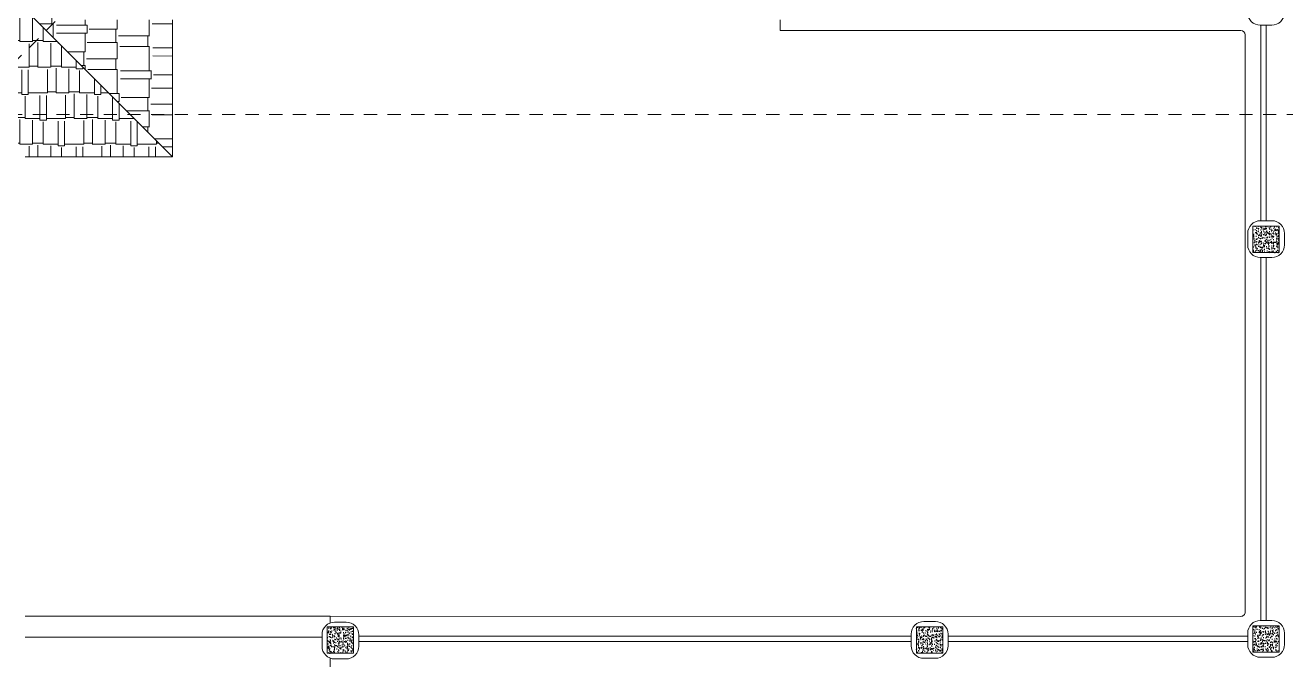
# Model space of a CAD drawing. Header units: metres. Extents: x 14 to 2416, y -346 to 476.
# Drawn here: x 132.48 to 144.46, y -78.15 to -72.12 of the extents above; entities that cross this region are included whole.
import ezdxf

# ---------------------------------------------------------------- set-up
doc = ezdxf.new("R2010")
doc.units = ezdxf.units.M
for name, pattern in [('0', [0]), ('CONTINUA', [0]), ('HIDDEN2', [0.1875, 0.125, -0.0625])]:
    doc.linetypes.add(name, pattern=pattern)
doc.layers.get('0').update_dxf_attribs({"linetype": '0', "lineweight": 20})
for name, color, linetype, lineweight in [('A-ANNO-TEXT', 20, 'Continuous', 13), ('A-WALL', 250, 'Continuous', 20), ('baños', 251, 'Continuous', 0), ('Columnas', 7, 'Continuous', 18), ('muros bajitos', 252, 'Continuous', 5), ('piso', 253, 'Continuous', 0)]:
    doc.layers.add(name, color=color, linetype=linetype, lineweight=lineweight)
doc.layers.add('HATCH', color=8, linetype='Continuous')
doc.layers.add('Techos 1', color=7, linetype='HIDDEN2', lineweight=9, true_color=0x42391a)
doc.layers.add('Techos 2do', color=7, linetype='CONTINUA', lineweight=5, true_color=0x42391a)
doc.styles.get("Standard").update_dxf_attribs({"font": 'arial.ttf', "height": 0.1875})
pattern_1 = [(50, (114.33107, 55.238796), (0.058299094, -0.005100507), [0.006096, -0.067056]), (355, (114.33107, 55.238796), (-0.011277895, 0.06113819), [0.0048768, -0.053644987]), (100.451445, (114.33593, 55.23837), (0.0470212, 0.05603768), [0.005180803, -0.056988878]), (46.1842, (114.33107, 55.25505), (0.086745293, -0.013453545), [0.009144, -0.100584]), (96.63556, (114.3383, 55.25393), (0.07596932, 0.07917636), [0.00777121, -0.085483395]), (351.18415, (114.33107, 55.25505), (0.07596932, 0.07917636), [0.00731519, -0.080467114]), (21, (114.3392, 55.25099), (0.048516605, -0.032724863), [0.006096, -0.067056]), (326, (114.3392, 55.25099), (0.01977665, 0.05894015), [0.0048768, -0.0536448]), (71.451445, (114.34324, 55.24826), (0.068293254, 0.026215286), [0.005180803, -0.05698878]), (37.5, (114.331071, 55.238796), (0.000988353, 0.0270576124), [0, -0.05299456, 0, -0.0544576, 0, -0.053848]), (7.5, (114.33107, 55.238796), (0.021382292, 0.032057784), [0, -0.03104896, 0, -0.05177536, 0, -0.0205232]), (327.5, (114.312946, 55.238796), (0.0433889905, -0.001833198), [0, -0.02032, 0, -0.0633984, 0, -0.0841248]), (317.5, (114.304818, 55.238796), (0.047401338, 0.008136477), [0, -0.026416, 0, -0.04210304, 0, -0.0597408])]

# ---------------------------------------------------------------- blocks, each defined once
blk = doc.blocks.new('A$C89702949')
at = {"layer": 'HATCH'}
h = blk.add_hatch(dxfattribs=at)
h.set_pattern_fill('AR-CONC', color=256, scale=0.00032)
h.set_pattern_definition(pattern_1)
h.paths.add_polyline_path([(11.075, 11.779), (11.325, 11.779), (11.325, 12.029), (11.075, 12.029)])
h = blk.add_hatch(dxfattribs=at)
h.set_pattern_fill('AR-CONC', color=256, scale=0.00032)
h.set_pattern_definition(pattern_1)
h.paths.add_polyline_path([(2.272, 7.97), (2.522, 7.97), (2.522, 8.22), (2.272, 8.22)])
h = blk.add_hatch(dxfattribs=at)
h.set_pattern_fill('AR-CONC', color=256, scale=0.00032)
h.set_pattern_definition(pattern_1)
h.paths.add_polyline_path([(7.875, 7.97), (8.125, 7.97), (8.125, 8.22), (7.875, 8.22)])
h = blk.add_hatch(dxfattribs=at)
h.set_pattern_fill('AR-CONC', color=256, scale=0.00032)
h.set_pattern_definition(pattern_1)
h.paths.add_polyline_path([(11.075, 7.979), (11.325, 7.979), (11.325, 8.229), (11.075, 8.229)])
at = {"layer": 'Columnas'}
for points in [[(11.075, 11.779), (11.325, 11.779), (11.325, 12.029), (11.075, 12.029)], [(2.272, 7.97), (2.522, 7.97), (2.522, 8.22), (2.272, 8.22)], [(7.875, 7.97), (8.125, 7.97), (8.125, 8.22), (7.875, 8.22)], [(11.075, 7.979), (11.325, 7.979), (11.325, 8.229), (11.075, 8.229)]]:
    blk.add_lwpolyline(points, close=True, dxfattribs=at)
blk = doc.blocks.new('PL BASE 2N NASAS 09')
at = {"layer": 'A-WALL'}
for points in [[(169.792, -11.262), (169.902, -11.262, 0.414214), (170.022, -11.142), (170.022, -11.032, 0.414214), (169.902, -10.912), (169.792, -10.912, 0.414214), (169.672, -11.032), (169.672, -11.142, 0.414214)], [(169.793, -13.471), (169.903, -13.471, 0.414214), (170.023, -13.351), (170.023, -13.241, 0.414214), (169.903, -13.121), (169.793, -13.121, 0.414214), (169.673, -13.241), (169.673, -13.351, 0.414214)], [(160.99, -17.287), (161.1, -17.287, 0.414214), (161.22, -17.167), (161.22, -17.057, 0.414214), (161.1, -16.937), (160.99, -16.937, 0.414214), (160.87, -17.057), (160.87, -17.167, 0.414214)], [(166.593, -17.281), (166.703, -17.281, 0.414214), (166.823, -17.161), (166.823, -17.051, 0.414214), (166.703, -16.931), (166.593, -16.931, 0.414214), (166.473, -17.051), (166.473, -17.161, 0.414214)], [(169.793, -17.271), (169.903, -17.271, 0.414214), (170.023, -17.151), (170.023, -17.041, 0.414214), (169.903, -16.921), (169.793, -16.921, 0.414214), (169.673, -17.041), (169.673, -17.151, 0.414214)]]:
    blk.add_lwpolyline(points, format="xyb", close=True, dxfattribs=at)
at = {"layer": 'muros bajitos'}
for p, q in [((169.799, -11.262), (169.799, -13.121)), ((169.849, -11.262), (169.849, -13.121)), ((169.799, -13.471), (169.799, -16.921)), ((169.849, -13.471), (169.849, -16.921)), ((160.948, -16.88), (158.048, -16.88)), ((160.87, -17.08), (158.048, -17.08)), ((166.473, -17.071), (161.22, -17.071)), ((166.473, -17.071), (161.22, -17.071)), ((166.473, -17.121), (161.22, -17.121)), ((166.473, -17.121), (161.22, -17.121)), ((169.673, -17.071), (166.823, -17.071)), ((169.673, -17.121), (166.823, -17.121))]:
    blk.add_line(p, q, dxfattribs=at)
at = {"layer": 'piso'}
for p, q in [((165.228, -11.212), (165.228, -11.312)), ((165.228, -11.312), (169.609, -11.312)), ((169.649, -11.352), (169.649, -16.842)), ((169.609, -16.882), (160.948, -16.88)), ((160.948, -16.944), (160.948, -16.88)), ((169.673, -17.122), (166.823, -17.122)), ((160.948, -19.201), (160.948, -17.279))]:
    blk.add_line(p, q, dxfattribs=at)
for centre, start, end in [((169.609, -11.352), 0, 90), ((169.609, -16.842), 269.9919, 0)]:
    blk.add_arc(centre, 0.04, start, end, dxfattribs=at)
at = {"layer": 'Techos 1'}
for p, q in [((157.448, -12.112), (161.348, -8.212)), ((172.194, -12.112), (157.448, -12.112))]:
    blk.add_line(p, q, dxfattribs=at)
at = {"layer": 'Techos 1', "linetype": 'ByBlock'}
for p, q in [((159.448, -12.512), (155.348, -8.412)), ((159.448, -11.212), (159.448, -12.512)), ((159.448, -12.512), (158.048, -12.512))]:
    blk.add_line(p, q, dxfattribs=at)
at = {"color": 1}
blk.add_blockref('A$C89702949', (158.648, -25.201), dxfattribs=at)
at = {"layer": 'baños', "linetype": 'Continuous', "flags": 8}
for tag, p in [('MODELNUMBER', (167.133, -5.631, 0)), ('TRADENAME', (167.133, -5.631, 0)), ('PRODUCT', (167.133, -5.631, 0)), ('MATERIAL', (167.133, -5.631, 0)), ('MODELNUMBER', (168.308, -5.631, 0)), ('TRADENAME', (168.308, -5.631, 0)), ('PRODUCT', (168.308, -5.631, 0)), ('MATERIAL', (168.308, -5.631, 0))]:
    blk.add_attdef(tag, p, '', height=0.0000254, rotation=180.0001, dxfattribs=at)
at = {"layer": 'baños', "linetype": 'Continuous'}
for tag, p, rotation in [('MODELNUMBER', (169.243, -19.706), 180.0001), ('TRADENAME', (169.243, -19.706), 180.0001), ('PRODUCT', (169.243, -19.706), 180.0001), ('MATERIAL', (169.243, -19.706), 180.0001), ('MODELNUMBER', (169.952, -19.706), 179.9999), ('TRADENAME', (169.952, -19.706), 179.9999), ('PRODUCT', (169.952, -19.706), 179.9999), ('MATERIAL', (169.952, -19.706), 179.9999)]:
    blk.add_attdef(tag, p, '', height=0.0000254, rotation=rotation, dxfattribs=at)
blk = doc.blocks.new('PL MUEBLES 2N NASAS 09')
at = {"layer": 'Techos 2do'}
h = blk.add_hatch(dxfattribs=at)
h.set_pattern_fill('AR-RSHKE', color=256, scale=0.001, angle=89.9973)
h.set_pattern_definition([(89.997, (208.9486, 54.50617), (-0.304769, 0.647715), [0.1524, -0.127, 0.1778, -0.0762, 0.2286, -0.1016]), (89.997, (208.93592, 54.65857), (-0.304769, 0.647715), [0.127, -0.4826, 0.1016, -0.1524]), (89.997, (208.96768, 54.96336), (-0.304769, 0.647715), [0.0762, -0.7874]), (179.9973, (208.9486, 54.50617), (-0.30481, -0.2158854), [0.2921, -0.9271]), (179.9973, (208.94862, 54.65857), (-0.30481, -0.2158854), [0.28575, -0.93345]), (179.9973, (208.94862, 54.78557), (-0.30481, -0.2158854), [0.2667, -0.9525]), (179.9973, (208.96768, 54.96336), (-0.30481, -0.2158854), [0.2921, -0.9271]), (179.9973, (208.96768, 55.03956), (-0.30481, -0.2158854), [0.2921, -0.9271]), (179.9973, (208.94865, 55.26817), (-0.30481, -0.2158854), [0.2794, -0.9398])])
edge = h.paths.add_edge_path()
edge.add_line((208.302, 51.505), (209.362, 51.505))
edge.add_line((209.362, 51.505), (209.362, 50.205))
edge.add_line((209.362, 50.205), (205.262, 54.305))
edge.add_line((205.262, 54.305), (208.262, 57.305))
edge.add_line((208.262, 57.305), (208.262, 54.205))
edge.add_line((208.262, 54.205), (208.262, 51.545))
edge.add_arc((208.302, 51.545), 0.04, 180, 270.0002)
h.paths.add_polyline_path([(208.462, 57.505), (209.362, 58.405), (209.362, 57.505)])
h = blk.add_hatch(dxfattribs=at)
h.set_pattern_fill('AR-RSHKE', color=256, scale=0.0008)
h.set_pattern_definition([(0, (1.32934, 235.69313), (0.51816, 0.24384), [0.12192, -0.1016, 0.14224, -0.06096, 0.18288, -0.08128]), (0, (1.45126, 235.7033), (0.51816, 0.24384), [0.1016, -0.38608, 0.08128, -0.12192]), (0, (1.6951, 235.6779), (0.51816, 0.24384), [0.06096, -0.62992]), (90, (1.32934, 235.69313), (-0.17272, 0.24384), [0.23368, -0.74168]), (90, (1.45126, 235.69313), (-0.17272, 0.24384), [0.2286, -0.74676]), (90, (1.55286, 235.69313), (-0.17272, 0.24384), [0.21336, -0.762]), (90, (1.6951, 235.67789), (-0.17272, 0.24384), [0.23368, -0.74168]), (90, (1.75606, 235.67789), (-0.17272, 0.24384), [0.23368, -0.74168]), (90, (1.93894, 235.69313), (-0.17272, 0.24384), [0.22352, -0.75184])])
h.paths.add_polyline_path([(199.562, 50.205), (203.662, 54.305), (205.262, 54.305), (209.362, 50.205), (207.962, 50.205), (204.812, 53.355), (201.662, 50.205)])
blk.add_blockref('PL BASE 2N NASAS 09', (49.914, 62.717))
blk = doc.blocks.new('A$C595364de')
blk.add_blockref('PL MUEBLES 2N NASAS 09', (-199.562, -36.605))

msp = doc.modelspace()

# ---------------------------------------------------------------- block references
at = {"layer": 'A-ANNO-TEXT'}
msp.add_blockref('A$C595364de', (124.077, -86.971), dxfattribs=at)

doc.saveas('drawing.dxf')
